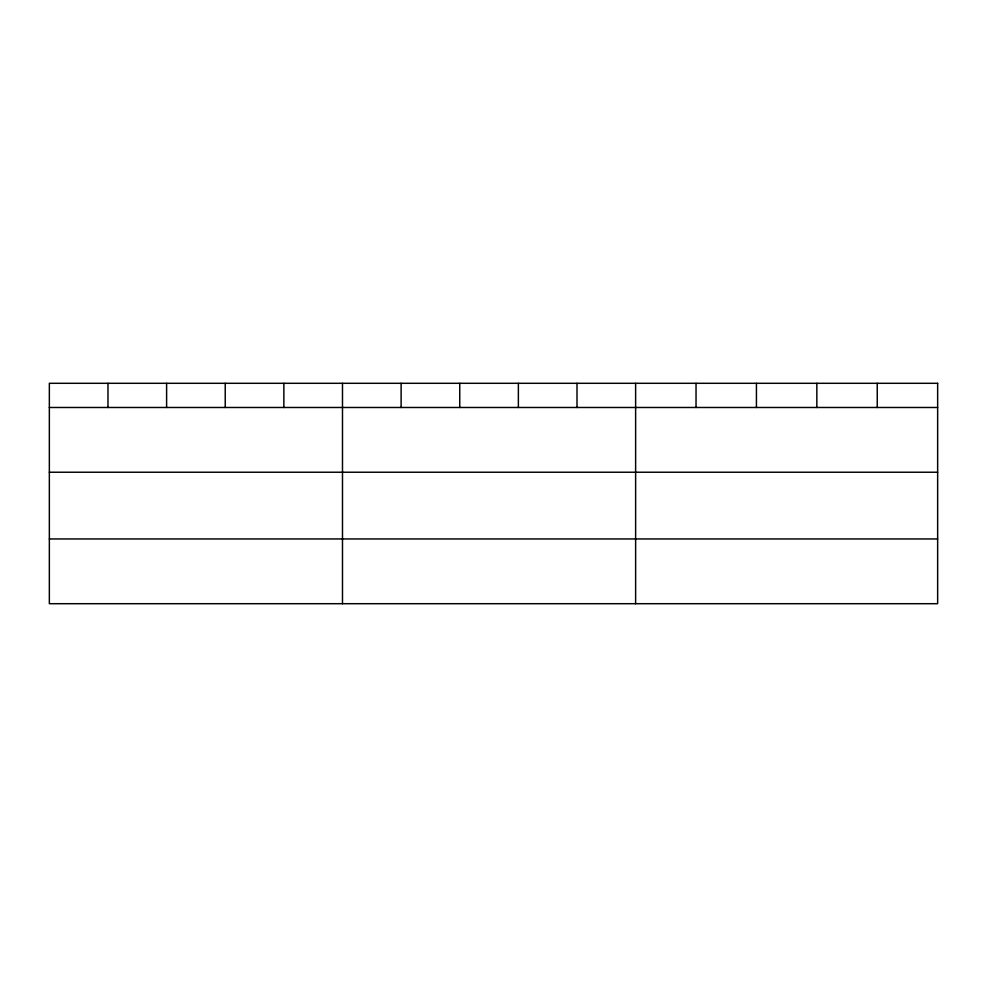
<?xml version="1.0" encoding="UTF-8"?>
<svg xmlns="http://www.w3.org/2000/svg" width="987" height="987" viewBox="0 0 987 987"><rect width="100%" height="100%" fill="white"/><g stroke="black" fill="none" stroke-linecap="round" stroke-linejoin="round"><path stroke-width="1.48" d="M49.35 407.483L937.65 407.483M49.35 472.23L937.65 472.23M49.35 538.951L937.65 538.951M877.246 383.301L877.246 407.483M816.841 383.301L816.841 407.483M756.437 383.301L756.437 407.483M696.032 383.301L696.032 407.483M635.628 383.301L635.628 603.699M577 383.301L577 407.483M518.372 383.301L518.372 407.483M459.745 383.301L459.745 407.483M401.117 383.301L401.117 407.483M342.489 383.301L342.489 603.699M283.861 383.301L283.861 407.483M225.233 383.301L225.233 407.483M166.606 383.301L166.606 407.483M107.978 383.301L107.978 407.483M937.65 383.301L49.35 383.301L49.35 603.699L937.65 603.699L937.65 383.301"/></g></svg>
